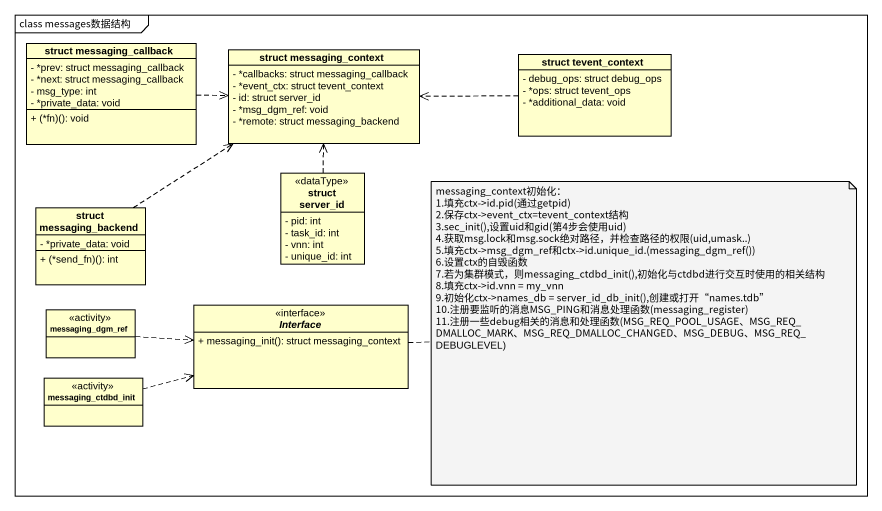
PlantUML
@startuml
mainframe class messages数据结构
hide circle
hide empty members
skinparam classAttributeIconSize 0
class "struct messaging_callback" as struct_messaging_callback {
  - *prev: struct messaging_callback
  - *next: struct messaging_callback
  - msg_type: int
  - *private_data: void
  + (*fn)(): void
}
class "struct messaging_context" as struct_messaging_context {
  - *callbacks: struct messaging_callback
  - *event_ctx: struct tevent_context
  - id: struct server_id
  - *msg_dgm_ref: void
  - *remote: struct messaging_backend
}
class "struct tevent_context" as struct_tevent_context {
  - debug_ops: struct debug_ops
  - *ops: struct tevent_ops
  - *additional_data: void
}
class "struct messaging_backend" as struct_messaging_backend {
  - *private_data: void
  + (*send_fn)(): int
}
class "struct server_id" as struct_server_id <<dataType>> {
  - pid: int
  - task_id: int
  - vnn: int
  - unique_id: int
}
class messaging_dgm_ref <<activity>>
interface "Interface" as Interface_ {
  + messaging_init(): struct messaging_context
}
class messaging_ctdbd_init <<activity>>
struct_messaging_callback .right.> struct_messaging_context
struct_tevent_context .left.> struct_messaging_context
struct_messaging_backend .up.> struct_messaging_context
struct_server_id .up.> struct_messaging_context
messaging_dgm_ref .right.> Interface_
messaging_ctdbd_init .right.> Interface_
note right of Interface_
  messaging_context初始化：
  1.填充ctx->id.pid(通过getpid)
  2.保存ctx->event_ctx=tevent_context结构
  3.sec_init(),设置uid和gid(第4步会使用uid)
  4.获取msg.lock和msg.sock绝对路径，并检查路径的权限(uid,umask..)
  5.填充ctx->msg_dgm_ref和ctx->id.unique_id.(messaging_dgm_ref())
  6.设置ctx的自毁函数
  7.若为集群模式，则messaging_ctdbd_init(),初始化与ctdbd进行交互时使用的相关结构
  8.填充ctx->id.vnn = my_vnn
  9.初始化ctx->names_db = server_id_db_init(),创建或打开“names.tdb”
  10.注册要监听的消息MSG_PING和消息处理函数(messaging_register)
  11.注册一些debug相关的消息和处理函数(MSG_REQ_POOL_USAGE、MSG_REQ_DMALLOC_MARK、MSG_REQ_DMALLOC_CHANGED、MSG_DEBUG、MSG_REQ_DEBUGLEVEL)
end note
@enduml
